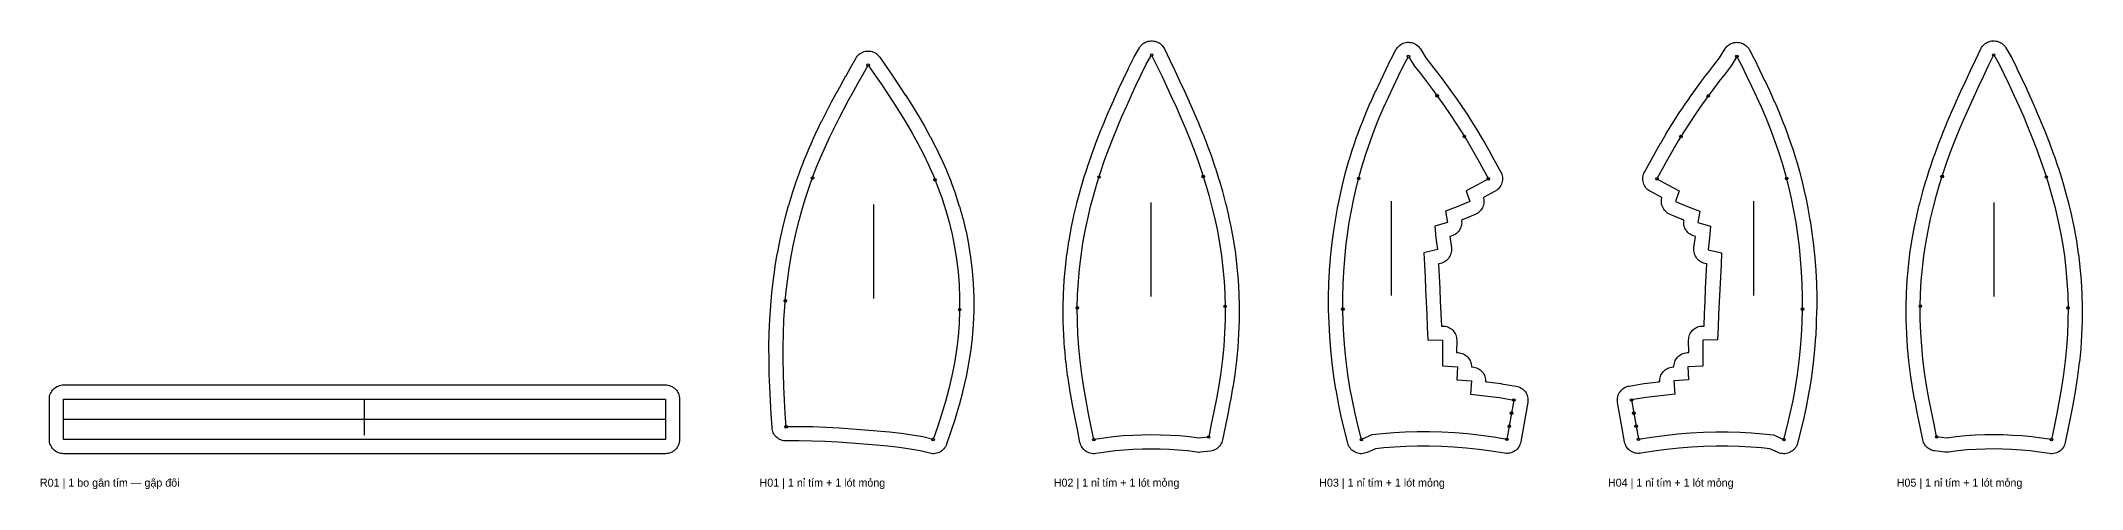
# Model space of a CAD drawing. Header units: millimetres. Extents: x 0 to 1635, y -23 to 178.
# Drawn here: x 349.9 to 783.6, y -5.5 to 89.6 of the extents above; entities that cross this region are included whole.
import ezdxf

# ---------------------------------------------------------------- set-up
doc = ezdxf.new("R2010")
doc.units = ezdxf.units.MM
for name, color, linetype in [('CUT', 7, 'Continuous'), ('FOLD', 3, 'Continuous'), ('GRAIN', 8, 'Continuous'), ('LABEL', 7, 'Continuous'), ('NOTCH', 5, 'Continuous'), ('SEW', 1, 'Continuous')]:
    doc.layers.add(name, color=color, linetype=linetype)

msp = doc.modelspace()

# ---------------------------------------------------------------- linework, layer by layer
at = {"layer": 'CUT'}
for points in [[(504.98, 33.36), (504.99, 33.44), (505.23, 36.18), (505.24, 36.25), (505.55, 38.96), (505.56, 39.04), (505.93, 41.7), (505.95, 41.78), (506.38, 44.4), (506.4, 44.48), (506.9, 47.05), (506.91, 47.13), (507.47, 49.66), (507.49, 49.73), (508.1, 52.2), (508.12, 52.28), (508.79, 54.7), (508.81, 54.77), (509.52, 57.13), (509.55, 57.2), (510.31, 59.51), (510.33, 59.58), (511.14, 61.83), (511.16, 61.89), (512.01, 64.09), (512.03, 64.15), (512.91, 66.29), (512.94, 66.35), (513.85, 68.44), (513.87, 68.49), (514.81, 70.53), (514.84, 70.58), (515.8, 72.57), (515.82, 72.62), (516.81, 74.57), (516.83, 74.61), (517.84, 76.53), (517.85, 76.56), (518.87, 78.45), (518.89, 78.47), (519.92, 80.34), (519.93, 80.36), (520.97, 82.21), (520.98, 82.22), (522.02, 84.05), (523.05, 85.93), (523.2, 86.17), (523.37, 86.41), (523.57, 86.62), (523.79, 86.81), (524.02, 86.98), (524.27, 87.13), (524.53, 87.26), (524.81, 87.35), (525.09, 87.42), (525.38, 87.47), (525.67, 87.48), (525.96, 87.47), (526.24, 87.43), (526.53, 87.36), (526.8, 87.26), (527.06, 87.14), (527.32, 87), (527.55, 86.83), (527.77, 86.63), (527.97, 86.42), (528.14, 86.19), (529.51, 84.21), (529.52, 84.2), (530.9, 82.18), (530.91, 82.16), (532.28, 80.13), (532.3, 80.11), (533.65, 78.05), (533.68, 78.02), (535.01, 75.94), (535.04, 75.89), (536.34, 73.78), (536.37, 73.72), (537.63, 71.56), (537.67, 71.5), (538.88, 69.3), (538.92, 69.23), (540.08, 66.98), (540.12, 66.91), (541.22, 64.61), (541.26, 64.53), (542.29, 62.18), (542.33, 62.09), (543.29, 59.7), (543.33, 59.6), (544.22, 57.16), (544.25, 57.06), (545.05, 54.57), (545.08, 54.47), (545.8, 51.94), (545.83, 51.82), (546.45, 49.25), (546.47, 49.14), (546.99, 46.52), (547.01, 46.4), (547.44, 43.75), (547.45, 43.63), (547.77, 40.95), (547.78, 40.83), (548, 38.11), (548, 37.99), (548.11, 35.26), (548.11, 35.14), (548.11, 32.38), (548.1, 32.26), (547.99, 29.49), (547.98, 29.38), (547.76, 26.6), (547.75, 26.49), (547.41, 23.71), (547.4, 23.6), (546.96, 20.82), (546.94, 20.71), (546.4, 17.95), (546.38, 17.85), (545.74, 15.1), (545.72, 15), (544.99, 12.27), (544.97, 12.19), (544.16, 9.48), (544.14, 9.41), (543.27, 6.73), (543.25, 6.68), (542.34, 4.02), (542.23, 3.75), (542.09, 3.48), (541.93, 3.23), (541.74, 3), (541.53, 2.79), (541.3, 2.6), (541.06, 2.43), (540.79, 2.29), (540.52, 2.17), (540.23, 2.09), (539.94, 2.03), (539.64, 2), (539.34, 2), (539.05, 2.03), (538.75, 2.09), (536.7, 2.62), (534.6, 2.98), (532.3, 3.29), (529.88, 3.57), (527.35, 3.82), (524.74, 4.04), (522.07, 4.25), (519.34, 4.43), (516.58, 4.58), (513.81, 4.69), (511.06, 4.74), (508.28, 4.71), (507.99, 4.72), (507.71, 4.76), (507.43, 4.82), (507.16, 4.92), (506.9, 5.03), (506.65, 5.17), (506.42, 5.34), (506.2, 5.52), (506, 5.73), (505.82, 5.95), (505.67, 6.19), (505.53, 6.44), (505.42, 6.7), (505.34, 6.98), (505.29, 7.26), (505.26, 7.54), (505.1, 10.38), (504.94, 13.23), (504.93, 13.25), (504.79, 16.1), (504.79, 16.14), (504.69, 18.98), (504.69, 19.03), (504.63, 21.88), (504.63, 21.93), (504.62, 24.77), (504.62, 24.83), (504.68, 27.65), (504.68, 27.72), (504.8, 30.52), (504.8, 30.59), (504.98, 33.36)], [(567.13, 30.09), (567.13, 30.18), (567.11, 32.98), (567.11, 33.08), (567.18, 35.86), (567.19, 35.95), (567.35, 38.71), (567.35, 38.81), (567.59, 41.54), (567.6, 41.63), (567.92, 44.34), (567.94, 44.43), (568.34, 47.1), (568.35, 47.19), (568.82, 49.82), (568.84, 49.91), (569.38, 52.51), (569.4, 52.59), (570.01, 55.15), (570.03, 55.23), (570.7, 57.75), (570.72, 57.82), (571.44, 60.31), (571.46, 60.38), (572.24, 62.82), (572.26, 62.89), (573.09, 65.3), (573.11, 65.35), (573.97, 67.73), (573.99, 67.78), (574.9, 70.12), (574.92, 70.17), (575.86, 72.47), (575.87, 72.51), (576.84, 74.79), (576.86, 74.83), (577.85, 77.08), (577.87, 77.11), (578.88, 79.34), (578.89, 79.37), (579.92, 81.58), (579.93, 81.6), (580.98, 83.8), (580.98, 83.81), (582.04, 86), (582.17, 86.25), (583.33, 88.18), (583.49, 88.43), (583.68, 88.65), (583.89, 88.86), (584.12, 89.05), (584.36, 89.21), (584.62, 89.35), (584.89, 89.46), (585.17, 89.55), (585.46, 89.61), (585.75, 89.63), (586.05, 89.64), (586.34, 89.61), (586.63, 89.55), (586.91, 89.46), (587.18, 89.35), (587.44, 89.22), (587.68, 89.05), (587.91, 88.87), (588.12, 88.66), (588.31, 88.43), (588.47, 88.19), (588.61, 87.93), (589.76, 85.52), (590.8, 83.37), (590.81, 83.35), (591.84, 81.18), (591.85, 81.16), (592.87, 78.98), (592.88, 78.95), (593.88, 76.75), (593.89, 76.72), (594.87, 74.5), (594.89, 74.46), (595.85, 72.21), (595.86, 72.17), (596.79, 69.9), (596.81, 69.85), (597.7, 67.54), (597.72, 67.49), (598.58, 65.14), (598.6, 65.09), (599.42, 62.71), (599.44, 62.64), (600.2, 60.23), (600.23, 60.16), (600.94, 57.71), (600.96, 57.64), (601.62, 55.14), (601.64, 55.07), (602.24, 52.54), (602.26, 52.46), (602.8, 49.89), (602.81, 49.8), (603.28, 47.2), (603.29, 47.11), (603.69, 44.48), (603.7, 44.39), (604.02, 41.72), (604.03, 41.63), (604.26, 38.92), (604.27, 38.83), (604.43, 36.11), (604.43, 36.01), (604.5, 33.26), (604.5, 33.17), (604.49, 30.4), (604.49, 30.31), (604.38, 27.53), (604.38, 27.44), (604.19, 24.65), (604.19, 24.56), (603.92, 21.77), (603.91, 21.69), (603.56, 18.9), (603.55, 18.82), (603.12, 16.04), (603.11, 15.97), (602.62, 13.21), (602.61, 13.15), (602.08, 10.41), (602.07, 10.37), (601.51, 7.65), (600.96, 4.95), (600.89, 4.67), (600.79, 4.4), (600.67, 4.14), (600.52, 3.89), (600.35, 3.66), (600.16, 3.44), (599.95, 3.25), (599.72, 3.07), (599.47, 2.92), (599.22, 2.79), (598.95, 2.69), (598.67, 2.61), (598.38, 2.57), (596.29, 2.31), (596.03, 2.29), (595.78, 2.29), (595.52, 2.32), (593.5, 2.59), (591.57, 2.78), (589.65, 2.9), (587.73, 2.97), (585.83, 2.99), (583.93, 2.97), (582.01, 2.9), (580.09, 2.78), (578.15, 2.6), (576.14, 2.32), (574.04, 2.03), (573.74, 2), (573.44, 2), (573.14, 2.04), (572.85, 2.1), (572.56, 2.19), (572.28, 2.32), (572.02, 2.46), (571.77, 2.64), (571.54, 2.84), (571.34, 3.06), (571.15, 3.3), (570.99, 3.56), (570.86, 3.83), (570.76, 4.11), (570.68, 4.4), (570.13, 7.14), (569.56, 9.9), (569.56, 9.93), (569.02, 12.71), (569.01, 12.77), (568.51, 15.57), (568.5, 15.64), (568.08, 18.45), (568.06, 18.53), (567.71, 21.36), (567.7, 21.44), (567.43, 24.27), (567.42, 24.36), (567.23, 27.18), (567.23, 27.27), (567.13, 30.09)], [(624.19, 46.21), (624.19, 46.28), (624.52, 48.88), (624.53, 48.95), (624.92, 51.53), (624.93, 51.6), (625.38, 54.15), (625.4, 54.23), (625.91, 56.76), (625.92, 56.83), (626.5, 59.34), (626.52, 59.42), (627.16, 61.9), (627.18, 61.98), (627.88, 64.43), (627.91, 64.51), (628.67, 66.93), (628.7, 67.01), (629.52, 69.4), (629.55, 69.48), (630.44, 71.84), (630.46, 71.91), (631.4, 74.25), (631.43, 74.31), (632.42, 76.61), (632.44, 76.66), (633.47, 78.94), (633.49, 78.98), (634.55, 81.23), (634.56, 81.26), (635.64, 83.5), (635.65, 83.51), (636.74, 85.74), (636.78, 85.82), (637.8, 87.74), (637.95, 88), (638.13, 88.24), (638.33, 88.46), (638.55, 88.66), (638.8, 88.84), (639.05, 88.99), (639.33, 89.12), (639.61, 89.22), (639.9, 89.29), (640.2, 89.33), (640.5, 89.34), (640.8, 89.32), (641.09, 89.27), (641.38, 89.19), (641.66, 89.08), (641.93, 88.95), (642.18, 88.79), (642.42, 88.6), (642.64, 88.4), (642.83, 88.17), (643, 87.92), (644.15, 86.07), (645.35, 84.51), (645.36, 84.5), (646.65, 82.82), (646.67, 82.8), (647.95, 81.1), (647.97, 81.07), (649.24, 79.35), (649.27, 79.31), (650.52, 77.55), (650.55, 77.51), (651.79, 75.72), (651.82, 75.68), (653.04, 73.85), (653.07, 73.8), (654.26, 71.92), (654.29, 71.88), (655.46, 69.96), (655.49, 69.91), (656.64, 67.95), (656.67, 67.91), (657.79, 65.91), (657.81, 65.88), (658.93, 63.85), (658.93, 63.85), (660.06, 61.79), (660.19, 61.53), (660.29, 61.25), (660.37, 60.97), (660.41, 60.68), (660.43, 60.39), (660.42, 60.09), (660.38, 59.8), (660.31, 59.52), (660.22, 59.24), (660.09, 58.97), (659.95, 58.72), (659.78, 58.48), (659.58, 58.26), (659.37, 58.06), (659.13, 57.88), (658.88, 57.73), (656.56, 56.44), (656.48, 56.39), (656.38, 56.34), (656.41, 56.23), (656.46, 55.94), (656.48, 55.64), (656.48, 55.34), (656.44, 55.04), (656.37, 54.75), (656.27, 54.47), (656.15, 54.19), (656, 53.93), (655.82, 53.69), (655.62, 53.47), (655.4, 53.27), (655.16, 53.09), (654.91, 52.93), (654.63, 52.8), (652.08, 51.74), (652.01, 51.71), (651.71, 51.6), (651.75, 51.32), (651.76, 51.03), (651.73, 50.74), (651.69, 50.46), (651.61, 50.18), (651.51, 49.91), (651.38, 49.65), (651.23, 49.41), (651.05, 49.18), (650.86, 48.97), (650.64, 48.77), (650.41, 48.6), (650.16, 48.45), (649.9, 48.33), (649.63, 48.23), (649.27, 48.13), (649.57, 45.68), (649.59, 45.39), (649.59, 45.09), (649.55, 44.8), (649.48, 44.51), (649.39, 44.24), (649.27, 43.97), (649.13, 43.71), (648.96, 43.47), (648.77, 43.25), (648.56, 43.05), (648.33, 42.87), (648.08, 42.71), (647.82, 42.58), (647.54, 42.47), (647.26, 42.39), (646.82, 42.29), (646.82, 42.25), (646.96, 39.67), (646.96, 39.66), (647.1, 37.04), (647.1, 37.03), (647.22, 34.38), (647.22, 34.37), (647.34, 31.7), (647.34, 31.68), (647.44, 29.11), (647.74, 29.11), (648.04, 29.09), (648.33, 29.04), (648.61, 28.97), (648.88, 28.87), (649.15, 28.74), (649.4, 28.58), (649.63, 28.41), (649.85, 28.21), (650.04, 27.99), (650.21, 27.75), (650.36, 27.5), (650.49, 27.23), (650.58, 26.96), (650.65, 26.67), (650.69, 26.38), (650.71, 26.09), (650.69, 23.47), (650.99, 23.45), (651.28, 23.42), (651.57, 23.37), (651.85, 23.28), (652.12, 23.17), (652.37, 23.03), (652.62, 22.87), (652.84, 22.69), (653.05, 22.48), (653.24, 22.26), (653.4, 22.02), (653.54, 21.76), (653.65, 21.49), (653.74, 21.21), (653.8, 20.93), (653.83, 20.64), (653.83, 20.45), (654.07, 20.43), (654.36, 20.39), (654.65, 20.33), (654.93, 20.23), (655.2, 20.11), (655.45, 19.97), (655.69, 19.8), (655.91, 19.61), (656.11, 19.4), (656.29, 19.17), (656.45, 18.92), (656.58, 18.66), (656.69, 18.38), (656.76, 18.1), (656.82, 17.81), (656.84, 17.52), (656.83, 17.32), (657.03, 17.3), (657.1, 17.29), (660.17, 16.87), (660.25, 16.86), (663.32, 16.36), (663.61, 16.3), (663.89, 16.21), (664.16, 16.09), (664.42, 15.94), (664.66, 15.78), (664.89, 15.58), (665.1, 15.37), (665.28, 15.14), (665.44, 14.89), (665.57, 14.62), (665.68, 14.35), (665.76, 14.06), (665.81, 13.77), (665.83, 13.47), (665.83, 13.18), (665.79, 12.88), (665.31, 10.11), (665.31, 10.1), (664.81, 7.32), (664.81, 7.31), (664.3, 4.52), (664.24, 4.23), (664.14, 3.96), (664.02, 3.69), (663.88, 3.44), (663.71, 3.2), (663.52, 2.98), (663.31, 2.78), (663.08, 2.6), (662.83, 2.44), (662.57, 2.31), (662.3, 2.21), (662.02, 2.13), (661.73, 2.08), (661.44, 2.05), (661.15, 2.06), (660.86, 2.09), (658.12, 2.54), (655.42, 2.91), (652.74, 3.2), (650.08, 3.42), (647.46, 3.55), (644.88, 3.62), (642.35, 3.61), (639.89, 3.55), (637.51, 3.42), (635.22, 3.25), (633.45, 3.05), (631.68, 2.26), (631.41, 2.16), (631.13, 2.08), (630.85, 2.02), (630.56, 2), (630.27, 2), (629.98, 2.04), (629.7, 2.1), (629.42, 2.18), (629.15, 2.3), (628.9, 2.44), (628.66, 2.6), (628.43, 2.78), (628.23, 2.99), (628.04, 3.22), (627.88, 3.46), (627.75, 3.71), (627.63, 3.98), (627.55, 4.26), (626.85, 7.02), (626.84, 7.07), (626.19, 9.84), (626.17, 9.9), (625.59, 12.68), (625.58, 12.75), (625.07, 15.53), (625.05, 15.6), (624.62, 18.38), (624.61, 18.46), (624.25, 21.23), (624.24, 21.3), (623.95, 24.06), (623.94, 24.14), (623.73, 26.89), (623.72, 26.97), (623.58, 29.71), (623.58, 29.79), (623.5, 32.51), (623.5, 32.58), (623.5, 35.29), (623.5, 35.37), (623.57, 38.05), (623.57, 38.13), (623.71, 40.79), (623.71, 40.87), (623.92, 43.51), (623.92, 43.58), (624.19, 46.21)], [(693.84, 17.32), (693.83, 17.52), (693.85, 17.81), (693.9, 18.1), (693.98, 18.39), (694.09, 18.66), (694.22, 18.92), (694.38, 19.17), (694.56, 19.4), (694.76, 19.61), (694.98, 19.8), (695.22, 19.97), (695.47, 20.12), (695.74, 20.24), (696.02, 20.33), (696.31, 20.39), (696.6, 20.43), (696.83, 20.45), (696.84, 20.64), (696.87, 20.93), (696.93, 21.21), (697.02, 21.49), (697.13, 21.76), (697.27, 22.02), (697.43, 22.26), (697.62, 22.48), (697.83, 22.69), (698.05, 22.87), (698.3, 23.03), (698.55, 23.17), (698.82, 23.28), (699.1, 23.36), (699.39, 23.42), (699.68, 23.45), (699.98, 23.47), (699.96, 26.09), (699.98, 26.38), (700.02, 26.67), (700.09, 26.96), (700.18, 27.23), (700.31, 27.5), (700.46, 27.75), (700.63, 27.99), (700.82, 28.21), (701.04, 28.41), (701.27, 28.58), (701.52, 28.74), (701.79, 28.86), (702.06, 28.97), (702.34, 29.04), (702.63, 29.09), (702.93, 29.1), (703.23, 29.11), (703.33, 31.68), (703.33, 31.69), (703.45, 34.36), (703.45, 34.38), (703.57, 37.02), (703.57, 37.04), (703.7, 39.66), (703.71, 39.67), (703.85, 42.25), (703.85, 42.28), (703.41, 42.38), (703.13, 42.46), (702.85, 42.57), (702.59, 42.7), (702.34, 42.86), (702.11, 43.04), (701.9, 43.24), (701.71, 43.46), (701.54, 43.7), (701.4, 43.96), (701.28, 44.23), (701.18, 44.51), (701.12, 44.79), (701.08, 45.09), (701.08, 45.38), (701.1, 45.67), (701.4, 48.12), (701.04, 48.23), (700.77, 48.33), (700.51, 48.45), (700.26, 48.6), (700.03, 48.77), (699.81, 48.96), (699.62, 49.17), (699.44, 49.4), (699.29, 49.65), (699.16, 49.9), (699.06, 50.17), (698.98, 50.45), (698.94, 50.74), (698.91, 51.03), (698.92, 51.31), (698.95, 51.59), (698.66, 51.71), (698.59, 51.73), (696.03, 52.79), (695.76, 52.92), (695.51, 53.08), (695.27, 53.26), (695.05, 53.46), (694.85, 53.68), (694.67, 53.93), (694.52, 54.19), (694.4, 54.46), (694.3, 54.74), (694.23, 55.03), (694.19, 55.33), (694.19, 55.63), (694.21, 55.93), (694.26, 56.23), (694.29, 56.34), (694.19, 56.38), (694.11, 56.43), (691.79, 57.72), (691.54, 57.87), (691.3, 58.05), (691.09, 58.25), (690.89, 58.47), (690.72, 58.71), (690.57, 58.96), (690.45, 59.23), (690.36, 59.51), (690.29, 59.79), (690.25, 60.08), (690.24, 60.38), (690.26, 60.67), (690.3, 60.96), (690.38, 61.24), (690.48, 61.52), (690.61, 61.78), (691.73, 63.84), (691.74, 63.84), (692.86, 65.88), (692.87, 65.9), (694, 67.9), (694.03, 67.94), (695.18, 69.9), (695.2, 69.95), (696.38, 71.87), (696.41, 71.92), (697.6, 73.79), (697.63, 73.84), (698.85, 75.67), (698.88, 75.71), (700.12, 77.51), (700.14, 77.55), (701.4, 79.3), (701.42, 79.34), (702.7, 81.06), (702.72, 81.09), (704, 82.79), (704.01, 82.81), (705.31, 84.5), (705.31, 84.51), (706.52, 86.06), (707.67, 87.91), (707.84, 88.16), (708.03, 88.39), (708.25, 88.6), (708.49, 88.78), (708.74, 88.94), (709.01, 89.07), (709.29, 89.18), (709.58, 89.26), (709.87, 89.31), (710.17, 89.33), (710.47, 89.32), (710.77, 89.28), (711.06, 89.21), (711.34, 89.11), (711.62, 88.98), (711.87, 88.83), (712.11, 88.65), (712.34, 88.45), (712.54, 88.23), (712.72, 87.99), (712.87, 87.73), (713.89, 85.8), (713.93, 85.73), (715.02, 83.5), (715.03, 83.49), (716.11, 81.25), (716.12, 81.22), (717.18, 78.97), (717.2, 78.93), (718.23, 76.65), (718.25, 76.6), (719.24, 74.3), (719.27, 74.24), (720.2, 71.9), (720.23, 71.83), (721.12, 69.47), (721.14, 69.4), (721.97, 67), (722, 66.92), (722.76, 64.5), (722.79, 64.42), (723.49, 61.97), (723.51, 61.89), (724.15, 59.41), (724.17, 59.33), (724.74, 56.83), (724.76, 56.75), (725.27, 54.22), (725.29, 54.15), (725.74, 51.59), (725.75, 51.52), (726.14, 48.94), (726.15, 48.87), (726.47, 46.27), (726.48, 46.2), (726.75, 43.58), (726.75, 43.51), (726.95, 40.86), (726.96, 40.79), (727.1, 38.12), (727.1, 38.05), (727.17, 35.36), (727.17, 35.28), (727.17, 32.58), (727.16, 32.5), (727.09, 29.78), (727.09, 29.7), (726.95, 26.97), (726.94, 26.89), (726.73, 24.14), (726.72, 24.06), (726.43, 21.3), (726.42, 21.22), (726.06, 18.45), (726.05, 18.38), (725.61, 15.6), (725.6, 15.52), (725.09, 12.75), (725.07, 12.67), (724.49, 9.9), (724.48, 9.83), (723.83, 7.07), (723.82, 7.01), (723.12, 4.26), (723.03, 3.98), (722.92, 3.71), (722.78, 3.46), (722.62, 3.22), (722.44, 2.99), (722.23, 2.79), (722.01, 2.6), (721.77, 2.44), (721.52, 2.3), (721.25, 2.18), (720.97, 2.1), (720.69, 2.04), (720.4, 2), (720.11, 2), (719.82, 2.02), (719.54, 2.07), (719.26, 2.15), (718.99, 2.26), (717.22, 3.05), (715.45, 3.24), (713.16, 3.42), (710.77, 3.54), (708.31, 3.61), (705.79, 3.61), (703.2, 3.55), (700.58, 3.42), (697.92, 3.21), (695.24, 2.91), (692.54, 2.55), (689.8, 2.1), (689.51, 2.07), (689.21, 2.06), (688.92, 2.08), (688.64, 2.14), (688.36, 2.21), (688.09, 2.32), (687.83, 2.45), (687.58, 2.61), (687.35, 2.79), (687.14, 2.99), (686.95, 3.21), (686.78, 3.45), (686.64, 3.7), (686.52, 3.97), (686.42, 4.24), (686.36, 4.53), (685.85, 7.32), (685.85, 7.33), (685.36, 10.11), (685.36, 10.12), (684.88, 12.89), (684.84, 13.19), (684.83, 13.49), (684.86, 13.78), (684.91, 14.07), (684.99, 14.36), (685.1, 14.63), (685.23, 14.9), (685.39, 15.15), (685.57, 15.38), (685.78, 15.59), (686, 15.79), (686.25, 15.95), (686.51, 16.1), (686.78, 16.22), (687.06, 16.31), (687.35, 16.37), (690.42, 16.87), (690.5, 16.88), (693.57, 17.29), (693.64, 17.3), (693.84, 17.32)], [(746.18, 30.32), (746.18, 30.41), (746.17, 33.18), (746.17, 33.27), (746.24, 36.02), (746.24, 36.12), (746.4, 38.84), (746.41, 38.93), (746.64, 41.63), (746.65, 41.72), (746.97, 44.4), (746.98, 44.48), (747.38, 47.12), (747.39, 47.21), (747.86, 49.81), (747.87, 49.9), (748.41, 52.46), (748.43, 52.54), (749.03, 55.07), (749.05, 55.15), (749.71, 57.64), (749.73, 57.71), (750.44, 60.17), (750.46, 60.24), (751.23, 62.65), (751.25, 62.71), (752.07, 65.09), (752.09, 65.15), (752.94, 67.49), (752.96, 67.55), (753.86, 69.85), (753.88, 69.9), (754.8, 72.18), (754.82, 72.22), (755.78, 74.47), (755.79, 74.51), (756.77, 76.73), (756.79, 76.76), (757.79, 78.96), (757.8, 78.99), (758.82, 81.17), (758.83, 81.19), (759.86, 83.36), (759.86, 83.38), (760.9, 85.53), (762.05, 87.94), (762.19, 88.2), (762.35, 88.44), (762.54, 88.67), (762.75, 88.88), (762.98, 89.06), (763.22, 89.22), (763.48, 89.36), (763.75, 89.47), (764.03, 89.56), (764.32, 89.62), (764.61, 89.64), (764.91, 89.64), (765.2, 89.61), (765.49, 89.56), (765.77, 89.47), (766.04, 89.36), (766.3, 89.22), (766.54, 89.06), (766.77, 88.87), (766.98, 88.66), (767.17, 88.44), (767.33, 88.19), (768.49, 86.25), (768.62, 86.01), (769.68, 83.82), (769.69, 83.8), (770.73, 81.61), (770.74, 81.59), (771.77, 79.37), (771.78, 79.35), (772.8, 77.12), (772.81, 77.09), (773.81, 74.84), (773.82, 74.8), (774.79, 72.52), (774.81, 72.48), (775.75, 70.17), (775.77, 70.13), (776.67, 67.79), (776.69, 67.73), (777.56, 65.36), (777.58, 65.3), (778.41, 62.89), (778.43, 62.83), (779.21, 60.38), (779.23, 60.32), (779.95, 57.83), (779.97, 57.76), (780.64, 55.23), (780.66, 55.16), (781.27, 52.59), (781.29, 52.51), (781.83, 49.91), (781.85, 49.83), (782.32, 47.19), (782.34, 47.11), (782.73, 44.43), (782.75, 44.34), (783.07, 41.64), (783.08, 41.55), (783.32, 38.81), (783.32, 38.72), (783.48, 35.96), (783.49, 35.86), (783.56, 33.08), (783.56, 32.99), (783.54, 30.18), (783.54, 30.09), (783.44, 27.27), (783.43, 27.18), (783.24, 24.36), (783.24, 24.27), (782.96, 21.44), (782.95, 21.36), (782.6, 18.53), (782.59, 18.45), (782.16, 15.64), (782.15, 15.57), (781.66, 12.77), (781.65, 12.71), (781.1, 9.93), (781.1, 9.9), (780.53, 7.14), (779.97, 4.4), (779.9, 4.11), (779.79, 3.83), (779.66, 3.55), (779.5, 3.3), (779.32, 3.06), (779.11, 2.84), (778.88, 2.64), (778.64, 2.46), (778.37, 2.31), (778.1, 2.19), (777.81, 2.1), (777.52, 2.04), (777.21, 2), (776.91, 2), (776.61, 2.03), (774.51, 2.32), (772.5, 2.6), (770.57, 2.78), (768.64, 2.91), (766.73, 2.98), (764.83, 3), (762.92, 2.98), (761.01, 2.91), (759.09, 2.79), (757.15, 2.6), (755.13, 2.33), (754.88, 2.31), (754.63, 2.3), (754.37, 2.32), (752.28, 2.58), (751.99, 2.62), (751.71, 2.7), (751.44, 2.8), (751.18, 2.93), (750.94, 3.08), (750.71, 3.26), (750.5, 3.45), (750.3, 3.67), (750.13, 3.9), (749.99, 4.15), (749.86, 4.41), (749.77, 4.68), (749.69, 4.96), (749.15, 7.67), (748.59, 10.39), (748.58, 10.42), (748.05, 13.16), (748.04, 13.22), (747.55, 15.98), (747.54, 16.05), (747.12, 18.83), (747.11, 18.91), (746.76, 21.7), (746.75, 21.78), (746.48, 24.57), (746.47, 24.66), (746.29, 27.45), (746.28, 27.54), (746.18, 30.32)], [(482.62, 16.6), (482.92, 16.59), (483.21, 16.54), (483.49, 16.47), (483.77, 16.37), (484.04, 16.25), (484.29, 16.09), (484.53, 15.92), (484.74, 15.72), (484.94, 15.5), (485.12, 15.27), (485.27, 15.01), (485.39, 14.75), (485.49, 14.47), (485.56, 14.19), (485.61, 13.89), (485.62, 13.6), (485.62, 5), (485.61, 4.71), (485.56, 4.41), (485.49, 4.13), (485.39, 3.85), (485.27, 3.59), (485.12, 3.33), (484.94, 3.1), (484.74, 2.88), (484.53, 2.68), (484.29, 2.51), (484.04, 2.35), (483.77, 2.23), (483.49, 2.13), (483.21, 2.06), (482.92, 2.01), (482.62, 2), (354.76, 2), (354.47, 2.01), (354.17, 2.06), (353.89, 2.13), (353.61, 2.23), (353.35, 2.35), (353.09, 2.51), (352.86, 2.68), (352.64, 2.88), (352.44, 3.1), (352.27, 3.33), (352.11, 3.59), (351.99, 3.85), (351.89, 4.13), (351.82, 4.41), (351.77, 4.71), (351.76, 5), (351.76, 13.6), (351.77, 13.89), (351.82, 14.19), (351.89, 14.47), (351.99, 14.75), (352.11, 15.01), (352.27, 15.27), (352.44, 15.5), (352.64, 15.72), (352.86, 15.92), (353.09, 16.09), (353.35, 16.25), (353.61, 16.37), (353.89, 16.47), (354.17, 16.54), (354.47, 16.59), (354.76, 16.6), (482.62, 16.6)]]:
    msp.add_lwpolyline(points, close=True, dxfattribs=at)
at = {"layer": 'FOLD'}
msp.add_lwpolyline([(354.76, 9.3), (355.76, 9.3), (356.76, 9.3), (357.76, 9.3), (358.76, 9.3), (359.75, 9.3), (360.75, 9.3), (361.75, 9.3), (362.75, 9.3), (363.75, 9.3), (364.75, 9.3), (365.75, 9.3), (366.75, 9.3), (367.75, 9.3), (368.74, 9.3), (369.74, 9.3), (370.74, 9.3), (371.74, 9.3), (372.74, 9.3), (373.74, 9.3), (374.74, 9.3), (375.74, 9.3), (376.74, 9.3), (377.73, 9.3), (378.73, 9.3), (379.73, 9.3), (380.73, 9.3), (381.73, 9.3), (382.73, 9.3), (383.73, 9.3), (384.73, 9.3), (385.73, 9.3), (386.73, 9.3), (387.72, 9.3), (388.72, 9.3), (389.72, 9.3), (390.72, 9.3), (391.72, 9.3), (392.72, 9.3), (393.72, 9.3), (394.72, 9.3), (395.72, 9.3), (396.71, 9.3), (397.71, 9.3), (398.71, 9.3), (399.71, 9.3), (400.71, 9.3), (401.71, 9.3), (402.71, 9.3), (403.71, 9.3), (404.71, 9.3), (405.7, 9.3), (406.7, 9.3), (407.7, 9.3), (408.7, 9.3), (409.7, 9.3), (410.7, 9.3), (411.7, 9.3), (412.7, 9.3), (413.7, 9.3), (414.7, 9.3), (415.69, 9.3), (416.69, 9.3), (417.69, 9.3), (418.69, 9.3), (419.69, 9.3), (420.69, 9.3), (421.69, 9.3), (422.69, 9.3), (423.69, 9.3), (424.68, 9.3), (425.68, 9.3), (426.68, 9.3), (427.68, 9.3), (428.68, 9.3), (429.68, 9.3), (430.68, 9.3), (431.68, 9.3), (432.68, 9.3), (433.67, 9.3), (434.67, 9.3), (435.67, 9.3), (436.67, 9.3), (437.67, 9.3), (438.67, 9.3), (439.67, 9.3), (440.67, 9.3), (441.67, 9.3), (442.67, 9.3), (443.66, 9.3), (444.66, 9.3), (445.66, 9.3), (446.66, 9.3), (447.66, 9.3), (448.66, 9.3), (449.66, 9.3), (450.66, 9.3), (451.66, 9.3), (452.65, 9.3), (453.65, 9.3), (454.65, 9.3), (455.65, 9.3), (456.65, 9.3), (457.65, 9.3), (458.65, 9.3), (459.65, 9.3), (460.65, 9.3), (461.64, 9.3), (462.64, 9.3), (463.64, 9.3), (464.64, 9.3), (465.64, 9.3), (466.64, 9.3), (467.64, 9.3), (468.64, 9.3), (469.64, 9.3), (470.64, 9.3), (471.63, 9.3), (472.63, 9.3), (473.63, 9.3), (474.63, 9.3), (475.63, 9.3), (476.63, 9.3), (477.63, 9.3), (478.63, 9.3), (479.63, 9.3), (480.62, 9.3), (481.62, 9.3), (482.62, 9.3)], dxfattribs=at)
at = {"layer": 'GRAIN'}
for p, q in [((526.88, 34.92), (526.88, 54.92)), ((585.82, 35.34), (585.82, 55.34)), ((636.85, 35.61), (636.85, 55.61)), ((713.82, 35.6), (713.82, 55.6)), ((764.85, 35.35), (764.85, 55.35)), ((418.69, 5.94), (418.69, 13.38))]:
    msp.add_line(p, q, dxfattribs=at)
at = {"layer": 'NOTCH'}
for centre in [(585.9, 86.64), (585.9, 86.64), (764.76, 86.65), (764.76, 86.65), (525.68, 84.48), (525.68, 84.48), (640.45, 86.34), (640.45, 86.34), (710.22, 86.33), (710.22, 86.33), (646.54, 77.96), (704.13, 77.95), (652.31, 69.36), (698.35, 69.35), (513.85, 60.51), (574.73, 60.74), (596.86, 60.85), (753.81, 60.86), (775.94, 60.74), (539.89, 60.13), (629.88, 60.43), (657.43, 60.35), (693.24, 60.34), (720.79, 60.43), (508.09, 34.45), (545.11, 32.56), (570.11, 32.97), (601.5, 33.3), (626.5, 32.68), (724.17, 32.68), (749.17, 33.31), (780.56, 32.97), (662.83, 13.4), (687.83, 13.41), (662.35, 10.61), (688.32, 10.62), (508.25, 7.71), (539.5, 5), (573.62, 5), (598.02, 5.54), (630.46, 5), (661.35, 5.05), (661.86, 7.83), (688.81, 7.84), (689.31, 5.06), (720.21, 5), (752.64, 5.56), (777.03, 5)]:
    msp.add_circle(centre, 0.27, dxfattribs=at)
at = {"layer": 'SEW'}
for points in [[(507.97, 33.17), (508.22, 35.91), (508.53, 38.62), (508.91, 41.29), (509.34, 43.91), (509.84, 46.48), (510.4, 49.01), (511.01, 51.48), (511.68, 53.9), (512.39, 56.26), (513.16, 58.57), (513.96, 60.82), (514.81, 63.01), (515.69, 65.15), (516.6, 67.23), (517.54, 69.27), (518.5, 71.27), (519.49, 73.22), (520.49, 75.13), (521.51, 77.02), (522.55, 78.89), (523.59, 80.74), (524.64, 82.59), (525.68, 84.48), (527.04, 82.51), (528.42, 80.49), (529.8, 78.45), (531.15, 76.4), (532.48, 74.32), (533.78, 72.21), (535.04, 70.05), (536.25, 67.85), (537.41, 65.61), (538.51, 63.31), (539.55, 60.97), (540.51, 58.58), (541.39, 56.14), (542.2, 53.66), (542.91, 51.12), (543.53, 48.55), (544.05, 45.93), (544.47, 43.28), (544.79, 40.59), (545.01, 37.88), (545.11, 35.14), (545.11, 32.39), (544.99, 29.62), (544.77, 26.84), (544.44, 24.06), (544, 21.29), (543.46, 18.53), (542.82, 15.78), (542.09, 13.05), (541.29, 10.34), (540.42, 7.66), (539.5, 5), (537.33, 5.56), (535.05, 5.94), (532.67, 6.27), (530.19, 6.55), (527.63, 6.81), (524.99, 7.03), (522.28, 7.24), (519.52, 7.42), (516.72, 7.57), (513.9, 7.69), (511.07, 7.74), (508.25, 7.71), (508.09, 10.55), (507.93, 13.4), (507.79, 16.25), (507.69, 19.1), (507.63, 21.94), (507.62, 24.77), (507.68, 27.59), (507.79, 30.39), (507.97, 33.17)], [(570.13, 30.2), (570.11, 33), (570.18, 35.78), (570.34, 38.54), (570.58, 41.28), (570.9, 43.98), (571.3, 46.66), (571.78, 49.29), (572.32, 51.89), (572.93, 54.46), (573.6, 56.98), (574.32, 59.47), (575.1, 61.91), (575.92, 64.32), (576.79, 66.7), (577.7, 69.03), (578.63, 71.34), (579.6, 73.62), (580.6, 75.87), (581.61, 78.1), (582.64, 80.31), (583.69, 82.51), (584.74, 84.7), (585.9, 86.64), (587.05, 84.23), (588.1, 82.06), (589.13, 79.89), (590.15, 77.71), (591.15, 75.51), (592.13, 73.29), (593.09, 71.04), (594.01, 68.76), (594.91, 66.46), (595.76, 64.11), (596.58, 61.74), (597.35, 59.32), (598.06, 56.87), (598.72, 54.37), (599.32, 51.84), (599.86, 49.28), (600.33, 46.67), (600.72, 44.03), (601.04, 41.36), (601.28, 38.66), (601.43, 35.94), (601.5, 33.19), (601.49, 30.42), (601.39, 27.64), (601.2, 24.85), (600.93, 22.06), (600.58, 19.27), (600.16, 16.49), (599.67, 13.73), (599.13, 10.98), (598.57, 8.25), (598.02, 5.54), (595.93, 5.29), (593.85, 5.57), (591.81, 5.77), (589.8, 5.9), (587.81, 5.97), (585.83, 5.99), (583.85, 5.97), (581.87, 5.9), (579.85, 5.77), (577.81, 5.58), (575.73, 5.3), (573.62, 5), (573.07, 7.74), (572.5, 10.5), (571.96, 13.29), (571.47, 16.09), (571.04, 18.9), (570.69, 21.73), (570.42, 24.56), (570.23, 27.38), (570.13, 30.2)], [(627.17, 45.9), (627.5, 48.5), (627.89, 51.08), (628.34, 53.63), (628.85, 56.16), (629.42, 58.67), (630.06, 61.15), (630.77, 63.6), (631.53, 66.03), (632.36, 68.43), (633.25, 70.79), (634.19, 73.13), (635.17, 75.43), (636.2, 77.7), (637.26, 79.96), (638.34, 82.19), (639.43, 84.42), (640.45, 86.34), (641.68, 84.36), (642.98, 82.68), (644.27, 80.99), (645.56, 79.29), (646.83, 77.57), (648.08, 75.81), (649.32, 74.02), (650.54, 72.19), (651.73, 70.31), (652.9, 68.39), (654.05, 66.43), (655.18, 64.44), (656.3, 62.4), (657.43, 60.35), (655.1, 59.06), (652.73, 57.84), (653.48, 55.57), (650.93, 54.51), (648.35, 53.51), (648.76, 51.11), (646.05, 50.28), (646.29, 47.8), (646.59, 45.32), (643.7, 44.66), (643.83, 42.1), (643.97, 39.51), (644.1, 36.89), (644.23, 34.24), (644.34, 31.57), (644.44, 28.87), (644.55, 26.15), (647.71, 26.11), (647.69, 23.38), (647.71, 20.62), (650.84, 20.46), (650.74, 17.68), (653.84, 17.44), (653.64, 14.65), (656.7, 14.31), (659.77, 13.9), (662.83, 13.4), (662.35, 10.63), (661.86, 7.84), (661.35, 5.05), (658.57, 5.51), (655.79, 5.89), (653.02, 6.19), (650.28, 6.41), (647.57, 6.55), (644.91, 6.62), (642.31, 6.61), (639.77, 6.54), (637.31, 6.42), (634.94, 6.23), (632.65, 5.98), (630.46, 5), (629.76, 7.75), (629.11, 10.52), (628.53, 13.29), (628.02, 16.07), (627.58, 18.84), (627.22, 21.61), (626.93, 24.38), (626.72, 27.13), (626.58, 29.86), (626.5, 32.59), (626.5, 35.29), (626.57, 37.98), (626.71, 40.64), (626.91, 43.28), (627.17, 45.9)], [(722.33, 53.62), (721.82, 56.15), (721.25, 58.66), (720.61, 61.14), (719.9, 63.6), (719.14, 66.02), (718.31, 68.42), (717.42, 70.78), (716.48, 73.12), (715.49, 75.42), (714.47, 77.69), (713.41, 79.95), (712.33, 82.18), (711.23, 84.4), (710.22, 86.33), (708.99, 84.35), (707.69, 82.67), (706.39, 80.99), (705.11, 79.28), (703.84, 77.56), (702.59, 75.8), (701.35, 74.01), (700.13, 72.18), (698.94, 70.3), (697.76, 68.39), (696.61, 66.43), (695.48, 64.43), (694.36, 62.4), (693.24, 60.34), (695.57, 59.05), (697.94, 57.83), (697.18, 55.57), (699.74, 54.5), (702.32, 53.5), (701.91, 51.1), (704.62, 50.28), (704.38, 47.8), (704.08, 45.31), (706.97, 44.65), (706.84, 42.09), (706.7, 39.5), (706.57, 36.88), (706.44, 34.24), (706.33, 31.56), (706.23, 28.87), (706.12, 26.14), (702.96, 26.1), (702.98, 23.37), (702.96, 20.61), (699.83, 20.45), (699.93, 17.68), (696.83, 17.44), (697.03, 14.65), (693.97, 14.32), (690.9, 13.9), (687.83, 13.41), (688.31, 10.64), (688.81, 7.85), (689.31, 5.06), (692.09, 5.51), (694.87, 5.89), (697.64, 6.19), (700.38, 6.41), (703.09, 6.55), (705.75, 6.61), (708.36, 6.61), (710.89, 6.54), (713.35, 6.41), (715.73, 6.23), (718.01, 5.98), (720.21, 5), (720.91, 7.75), (721.56, 10.52), (722.14, 13.29), (722.65, 16.07), (723.08, 18.84), (723.45, 21.61), (723.73, 24.37), (723.95, 27.12), (724.09, 29.86), (724.17, 32.58), (724.17, 35.29), (724.1, 37.97), (723.96, 40.64), (723.76, 43.28), (723.5, 45.9), (723.17, 48.5), (722.78, 51.07), (722.33, 53.62)], [(749.18, 30.43), (749.17, 33.2), (749.24, 35.94), (749.39, 38.67), (749.63, 41.37), (749.95, 44.04), (750.34, 46.68), (750.81, 49.28), (751.35, 51.85), (751.95, 54.38), (752.61, 56.87), (753.32, 59.33), (754.09, 61.74), (754.91, 64.12), (755.76, 66.46), (756.65, 68.77), (757.58, 71.05), (758.54, 73.3), (759.52, 75.52), (760.52, 77.72), (761.54, 79.9), (762.57, 82.07), (763.61, 84.24), (764.76, 86.65), (765.92, 84.71), (766.98, 82.52), (768.02, 80.32), (769.05, 78.11), (770.07, 75.88), (771.06, 73.63), (772.03, 71.35), (772.97, 69.04), (773.88, 66.7), (774.74, 64.33), (775.57, 61.92), (776.35, 59.48), (777.07, 56.99), (777.74, 54.46), (778.35, 51.9), (778.9, 49.3), (779.37, 46.66), (779.77, 43.99), (780.09, 41.28), (780.33, 38.55), (780.49, 35.79), (780.56, 33), (780.54, 30.2), (780.44, 27.38), (780.25, 24.56), (779.98, 21.73), (779.62, 18.91), (779.19, 16.09), (778.7, 13.29), (778.16, 10.51), (777.59, 7.74), (777.03, 5), (774.92, 5.3), (772.85, 5.58), (770.8, 5.78), (768.79, 5.9), (766.8, 5.98), (764.83, 6), (762.85, 5.98), (760.86, 5.91), (758.85, 5.78), (756.81, 5.58), (754.73, 5.3), (752.64, 5.56), (752.09, 8.26), (751.53, 10.99), (750.99, 13.74), (750.51, 16.5), (750.09, 19.28), (749.74, 22.07), (749.47, 24.86), (749.28, 27.65), (749.18, 30.43)], [(427.68, 13.6), (428.68, 13.6), (429.68, 13.6), (430.68, 13.6), (431.68, 13.6), (432.68, 13.6), (433.67, 13.6), (434.67, 13.6), (435.67, 13.6), (436.67, 13.6), (437.67, 13.6), (438.67, 13.6), (439.67, 13.6), (440.67, 13.6), (441.67, 13.6), (442.67, 13.6), (443.66, 13.6), (444.66, 13.6), (445.66, 13.6), (446.66, 13.6), (447.66, 13.6), (448.66, 13.6), (449.66, 13.6), (450.66, 13.6), (451.66, 13.6), (452.65, 13.6), (453.65, 13.6), (454.65, 13.6), (455.65, 13.6), (456.65, 13.6), (457.65, 13.6), (458.65, 13.6), (459.65, 13.6), (460.65, 13.6), (461.64, 13.6), (462.64, 13.6), (463.64, 13.6), (464.64, 13.6), (465.64, 13.6), (466.64, 13.6), (467.64, 13.6), (468.64, 13.6), (469.64, 13.6), (470.64, 13.6), (471.63, 13.6), (472.63, 13.6), (473.63, 13.6), (474.63, 13.6), (475.63, 13.6), (476.63, 13.6), (477.63, 13.6), (478.63, 13.6), (479.63, 13.6), (480.62, 13.6), (481.62, 13.6), (482.62, 13.6), (482.62, 12.88), (482.62, 12.17), (482.62, 11.45), (482.62, 10.73), (482.62, 10.02), (482.62, 9.3), (482.62, 8.58), (482.62, 7.87), (482.62, 7.15), (482.62, 6.43), (482.62, 5.72), (482.62, 5), (481.62, 5), (480.62, 5), (479.63, 5), (478.63, 5), (477.63, 5), (476.63, 5), (475.63, 5), (474.63, 5), (473.63, 5), (472.63, 5), (471.63, 5), (470.64, 5), (469.64, 5), (468.64, 5), (467.64, 5), (466.64, 5), (465.64, 5), (464.64, 5), (463.64, 5), (462.64, 5), (461.64, 5), (460.65, 5), (459.65, 5), (458.65, 5), (457.65, 5), (456.65, 5), (455.65, 5), (454.65, 5), (453.65, 5), (452.65, 5), (451.66, 5), (450.66, 5), (449.66, 5), (448.66, 5), (447.66, 5), (446.66, 5), (445.66, 5), (444.66, 5), (443.66, 5), (442.67, 5), (441.67, 5), (440.67, 5), (439.67, 5), (438.67, 5), (437.67, 5), (436.67, 5), (435.67, 5), (434.67, 5), (433.67, 5), (432.68, 5), (431.68, 5), (430.68, 5), (429.68, 5), (428.68, 5), (427.68, 5), (426.68, 5), (425.68, 5), (424.68, 5), (423.69, 5), (422.69, 5), (421.69, 5), (420.69, 5), (419.69, 5), (418.69, 5), (417.69, 5), (416.69, 5), (415.69, 5), (414.7, 5), (413.7, 5), (412.7, 5), (411.7, 5), (410.7, 5), (409.7, 5), (408.7, 5), (407.7, 5), (406.7, 5), (405.7, 5), (404.71, 5), (403.71, 5), (402.71, 5), (401.71, 5), (400.71, 5), (399.71, 5), (398.71, 5), (397.71, 5), (396.71, 5), (395.72, 5), (394.72, 5), (393.72, 5), (392.72, 5), (391.72, 5), (390.72, 5), (389.72, 5), (388.72, 5), (387.72, 5), (386.73, 5), (385.73, 5), (384.73, 5), (383.73, 5), (382.73, 5), (381.73, 5), (380.73, 5), (379.73, 5), (378.73, 5), (377.73, 5), (376.74, 5), (375.74, 5), (374.74, 5), (373.74, 5), (372.74, 5), (371.74, 5), (370.74, 5), (369.74, 5), (368.74, 5), (367.75, 5), (366.75, 5), (365.75, 5), (364.75, 5), (363.75, 5), (362.75, 5), (361.75, 5), (360.75, 5), (359.75, 5), (358.76, 5), (357.76, 5), (356.76, 5), (355.76, 5), (354.76, 5), (354.76, 5.72), (354.76, 6.43), (354.76, 7.15), (354.76, 7.87), (354.76, 8.58), (354.76, 9.3), (354.76, 10.02), (354.76, 10.73), (354.76, 11.45), (354.76, 12.17), (354.76, 12.88), (354.76, 13.6), (355.76, 13.6), (356.76, 13.6), (357.76, 13.6), (358.76, 13.6), (359.75, 13.6), (360.75, 13.6), (361.75, 13.6), (362.75, 13.6), (363.75, 13.6), (364.75, 13.6), (365.75, 13.6), (366.75, 13.6), (367.75, 13.6), (368.74, 13.6), (369.74, 13.6), (370.74, 13.6), (371.74, 13.6), (372.74, 13.6), (373.74, 13.6), (374.74, 13.6), (375.74, 13.6), (376.74, 13.6), (377.73, 13.6), (378.73, 13.6), (379.73, 13.6), (380.73, 13.6), (381.73, 13.6), (382.73, 13.6), (383.73, 13.6), (384.73, 13.6), (385.73, 13.6), (386.73, 13.6), (387.72, 13.6), (388.72, 13.6), (389.72, 13.6), (390.72, 13.6), (391.72, 13.6), (392.72, 13.6), (393.72, 13.6), (394.72, 13.6), (395.72, 13.6), (396.71, 13.6), (397.71, 13.6), (398.71, 13.6), (399.71, 13.6), (400.71, 13.6), (401.71, 13.6), (402.71, 13.6), (403.71, 13.6), (404.71, 13.6), (405.7, 13.6), (406.7, 13.6), (407.7, 13.6), (408.7, 13.6), (409.7, 13.6), (410.7, 13.6), (411.7, 13.6), (412.7, 13.6), (413.7, 13.6), (414.7, 13.6), (415.69, 13.6), (416.69, 13.6), (417.69, 13.6), (418.69, 13.6), (419.69, 13.6), (420.69, 13.6), (421.69, 13.6), (422.69, 13.6), (423.69, 13.6), (424.68, 13.6), (425.68, 13.6), (426.68, 13.6), (427.68, 13.6)]]:
    msp.add_lwpolyline(points, close=True, dxfattribs=at)

# ---------------------------------------------------------------- texts
at = {"layer": 'LABEL'}
for s, p in [('R01 | 1 bo gân tím — gập đôi', (349.76, -5)), ('H01 | 1 nỉ tím + 1 lót mỏng', (502.62, -5)), ('H02 | 1 nỉ tím + 1 lót mỏng', (565.11, -5)), ('H03 | 1 nỉ tím + 1 lót mỏng', (621.5, -5)), ('H04 | 1 nỉ tím + 1 lót mỏng', (682.83, -5)), ('H05 | 1 nỉ tím + 1 lót mỏng', (744.17, -5))]:
    msp.add_text(s, height=1.7, dxfattribs=at).set_placement(p)

doc.saveas('drawing.dxf')
